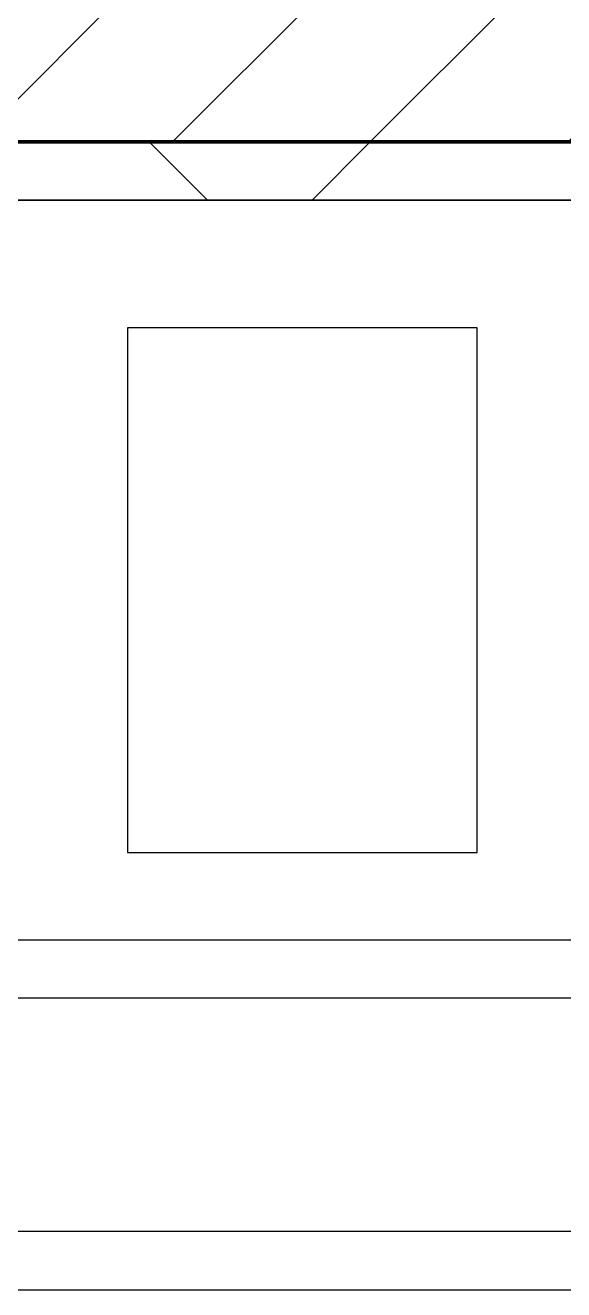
# Model space of a CAD drawing. Header units: millimetres. Extents: x -794868 to -715506, y -16735 to 22434.
# Drawn here: x -731420 to -730958, y 6960 to 8044 of the extents above; entities that cross this region are included whole.
import ezdxf
from ezdxf.xclip import XClip

# ---------------------------------------------------------------- set-up
doc = ezdxf.new("R2010")
doc.units = ezdxf.units.MM
doc.header["$XCLIPFRAME"] = 0
for name, color, linetype in [('000 - WIPEOUT', 250, 'Continuous'), ('A04_TUBE SERIES', 2, 'Continuous'), ('A11_ALU.SOLID SHEET', 2, 'Continuous')]:
    doc.layers.add(name, color=color, linetype=linetype)
for name, color, linetype, lineweight in [('A-GLAZ-CURT', 2, 'Continuous', 9), ('A-WALL', 5, 'Continuous', 35), ('A-WALL-FNSH', 2, 'Continuous', 35), ('A-WALL-PATT', 1, 'Continuous', 35)]:
    doc.layers.add(name, color=color, linetype=linetype, lineweight=lineweight)

# ---------------------------------------------------------------- blocks, each defined once
blk = doc.blocks.new('PPLS-PP19_Custom Tile Pattern - Custom Tile Pattern-V50-4262-01 ENLARGED UPPER PLATFORM LEVEL - REFLECTED CEILING PLAN - SHEET 3')
at = {"layer": 'A-GLAZ-CURT'}
for p, q in [((-300, 0), (300, 0)), ((300, 0), (-300, 0)), ((196, 0), (213.3, 0)), ((213.3, 0), (196, 0)), ((230.1, 0), (300, 0)), ((-300, -50), (300, -50)), ((300, -50), (-300, -50))]:
    blk.add_line(p, q, dxfattribs=at)
for points, knots in [([(76.6, 0), (74.8, 0), (67.7, 0), (53.5, 0), (37, 0), (24.1, 0), (12.8, 0), (-2.9, 0), (-20.6, 0), (-32.8, 0), (-44.9, 0), (-51.4, 0), (-51.8, 0)], [-3095.572228, -3095.572228, -3095.572228, -3095.572228, -2950.589685, -2634.532728, -2313.748533, -2106.613311, -1925.670641, -1617.263037, -1290.787923, -1039.307308, -819.71621, -644.910881, -644.910881, -644.910881, -644.910881]), ([(-15.2, 0), (-13.1, 0), (7.5, 0), (42.8, 0), (88.7, 0), (120.6, 0), (138.3, 0), (138.5, 0)], [-461.142613, -461.142613, -461.142613, -461.142613, -429.606584, -390.253598, -346.313304, -291.370682, -290.5735, -290.5735, -290.5735, -290.5735]), ([(103.1, 0), (101.1, 0), (86.3, 0), (63.3, 0), (35.8, 0), (12, 0), (3.1, 0), (-1.7, 0), (-2.3, 0)], [-375.435014, -375.435014, -375.435014, -375.435014, -369.147452, -330.153101, -307.516438, -285.83788, -246.234814, -234.646884, -234.646884, -234.646884, -234.646884]), ([(136.4, 0), (121.7, 0), (86.9, 0), (51.2, 0), (31.2, 0)], [-106.750556, -106.750556, -106.750556, -106.750556, -59.610984, 0, 0, 0, 0]), ([(141.7, 0), (141.5, 0), (131.8, 0), (109.8, 0), (76.9, 0), (57.8, 0), (46.5, 0), (41.2, 0), (36, 0), (35.5, 0), (35.5, 0)], [-459.915772, -459.915772, -459.915772, -459.915772, -458.593899, -401.860199, -357.622665, -341.267687, -334.000314, -326.15566, -319.318397, -317.489778, -317.489778, -317.489778, -317.489778]), ([(73.8, 0), (79.3, 0), (99.5, 0), (124.5, 0), (132.4, 0), (134.6, 0)], [-270.18249, -270.18249, -270.18249, -270.18249, -249.500363, -194.761443, -152.241002, -152.241002, -152.241002, -152.241002]), ([(73.8, 0), (74.5, 0), (75.4, 0), (76, 0), (76.2, 0)], [-384.398479, -384.398479, -384.398479, -384.398479, -334.951786, -290.452333, -290.452333, -290.452333, -290.452333]), ([(73.8, 0), (74.2, 0), (78.3, 0), (82.1, 0), (83.7, 0)], [-4112.231816, -4112.231816, -4112.231816, -4112.231816, -4094.177415, -3869.465285, -3869.465285, -3869.465285, -3869.465285]), ([(73.9, 0), (76.9, 0), (84.8, 0), (86, 0), (92.5, 0), (94.3, 0)], [-3956.666876, -3956.666876, -3956.666876, -3956.666876, -3759.045785, -3336.541051, -2783.776468, -2783.776468, -2783.776468, -2783.776468]), ([(74, 0), (83.6, 0), (102.1, 0), (116.4, 0), (128.6, 0), (128.9, 0)], [-91.861759, -91.861759, -91.861759, -91.861759, -63.759246, -39.050993, -35.895543, -35.895543, -35.895543, -35.895543]), ([(114.4, 0), (114.2, 0), (112.1, 0), (105.4, 0), (92.4, 0), (85.8, 0), (77.7, 0), (74.5, 0)], [-8148.58938, -8148.58938, -8148.58938, -8148.58938, -8105.191388, -7723.759874, -7531.75727, -7135.649961, -6947.744629, -6947.744629, -6947.744629, -6947.744629]), ([(94.4, 0), (94.4, 0), (94.6, 0), (99.1, 0), (109, 0), (120.8, 0), (132.7, 0), (139.9, 0), (141.3, 0)], [-2348.345796, -2348.345796, -2348.345796, -2348.345796, -2310.419338, -2233.599744, -2052.234781, -1843.028543, -1530.39897, -1458.168626, -1458.168626, -1458.168626, -1458.168626]), ([(129, 0), (129, 0), (124.4, 0), (122.4, 0), (115, 0), (108, 0), (103.1, 0)], [-35.386604, -35.386604, -35.386604, -35.386604, -31.430235, -22.807238, -15.488593, 0, 0, 0, 0]), ([(141.6, 0), (138.9, 0), (134, 0), (126.2, 0), (118.6, 0), (114.2, 0), (112, 0), (105.7, 0), (105.2, 0), (105.2, 0)], [-9847.788484, -9847.788484, -9847.788484, -9847.788484, -9677.714971, -9567.007022, -9453.21225, -9220.200448, -9012.77275, -8966.157302, -8929.495943, -8929.495943, -8929.495943, -8929.495943]), ([(105.3, 0), (105.5, 0), (111, 0), (112.7, 0), (113.6, 0)], [-8920.561005, -8920.561005, -8920.561005, -8920.561005, -8814.835624, -8577.462505, -8577.462505, -8577.462505, -8577.462505]), ([(128.6, 0), (128.8, 0), (130.2, 0), (139.3, 0), (152.7, 0), (161.2, 0), (162.2, 0), (162.8, 0)], [-633.326174, -633.326174, -633.326174, -633.326174, -627.736123, -618.981161, -602.094757, -592.980799, -581.414464, -581.414464, -581.414464, -581.414464]), ([(137.1, 0), (136, 0), (133.6, 0), (129.9, 0), (129.1, 0)], [-670.405967, -670.405967, -670.405967, -670.405967, -651.020627, -640.742133, -640.742133, -640.742133, -640.742133]), ([(141.7, 0), (148.3, 0), (164.7, 0), (185.2, 0), (193.6, 0), (194.7, 0), (194.8, 0)], [-1450.941096, -1450.941096, -1450.941096, -1450.941096, -1095.004608, -529.74427, -295.064701, -265.121568, -265.121568, -265.121568, -265.121568]), ([(157.9, 0), (156.8, 0), (151.9, 0), (146, 0), (142.4, 0)], [-10292.955006, -10292.955006, -10292.955006, -10292.955006, -10098.273015, -9864.081881, -9864.081881, -9864.081881, -9864.081881]), ([(168.4, 0), (167.7, 0), (162.7, 0), (154, 0), (142.8, 0)], [-543.375029, -543.375029, -543.375029, -543.375029, -530.793311, -462.196269, -462.196269, -462.196269, -462.196269]), ([(193.8, 0), (193.3, 0), (190.1, 0), (183.1, 0), (171, 0), (161.9, 0), (161.3, 0), (158.4, 0), (157.9, 0), (157.8, 0)], [-11665.349007, -11665.349007, -11665.349007, -11665.349007, -11565.880756, -11105.624034, -10839.086983, -10768.332124, -10666.779182, -10580.760289, -10550.278881, -10550.278881, -10550.278881, -10550.278881]), ([(276.9, 0), (271.2, 0), (246.5, 0), (207.1, 0), (177.4, 0), (159.3, 0), (158.3, 0), (158.3, 0)], [-262.124591, -262.124591, -262.124591, -262.124591, -244.693688, -187.987675, -143.776725, -129.632772, -123.352749, -123.352749, -123.352749, -123.352749]), ([(159.1, 0), (159.1, 0), (160.8, 0), (165.2, 0), (174.2, 0), (186, 0), (208.8, 0), (219.4, 0), (230.1, 0)], [-115.643202, -115.643202, -115.643202, -115.643202, -114.681583, -87.660824, -65.295536, -41.623857, -24.459831, 0, 0, 0, 0]), ([(162.8, 0), (165.4, 0), (170.9, 0), (172.6, 0), (172.6, 0)], [-111.264224, -111.264224, -111.264224, -111.264224, -56.742688, -19.085662, -19.085662, -19.085662, -19.085662]), ([(247.1, 0), (246.8, 0), (245, 0), (238.3, 0), (226.6, 0), (221.1, 0), (200.3, 0), (183, 0), (174.3, 0), (169.7, 0), (169, 0)], [-9649.085549, -9649.085549, -9649.085549, -9649.085549, -9581.591397, -9406.094246, -9221.510254, -9016.44624, -8717.832359, -8253.978395, -8152.463617, -8069.855175, -8069.855175, -8069.855175, -8069.855175]), ([(215.2, 0), (214.6, 0), (210.5, 0), (204, 0), (187.5, 0), (175.3, 0), (169.5, 0)], [-203.825446, -203.825446, -203.825446, -203.825446, -198.527383, -184.406837, -162.427601, -142.916156, -142.916156, -142.916156, -142.916156]), ([(171.5, 0), (176.5, 0), (193.2, 0), (201.7, 0), (208.8, 0), (213.9, 0), (242, 0), (266.7, 0), (281.7, 0), (291.7, 0), (296.5, 0), (297.9, 0), (298.1, 0)], [-7971.819559, -7971.819559, -7971.819559, -7971.819559, -7784.112253, -7606.717214, -7289.299508, -7042.621073, -6582.165592, -6068.460911, -5766.029927, -5566.724884, -5280.360606, -5199.253518, -5199.253518, -5199.253518, -5199.253518]), ([(172.1, 0), (177.7, 0), (187.9, 0), (201.1, 0), (207.5, 0), (214, 0), (215.1, 0)], [-255.364076, -255.364076, -255.364076, -255.364076, -237.955587, -223.92608, -215.862851, -208.75215, -208.75215, -208.75215, -208.75215]), ([(300, 0), (288.2, 0), (262, 0), (230.4, 0), (219.9, 0), (219, 0)], [-12528.858583, -12528.858583, -12528.858583, -12528.858583, -11905.454923, -11162.864862, -10856.732305, -10856.732305, -10856.732305, -10856.732305]), ([(219.9, 0), (220.9, 0), (227.8, 0), (242.1, 0), (246.5, 0), (247, 0)], [-10670.940496, -10670.940496, -10670.940496, -10670.940496, -10511.382485, -9925.173265, -9834.877357, -9834.877357, -9834.877357, -9834.877357]), ([(284.8, 0), (284.8, 0), (285.1, 0), (287.5, 0), (293.6, 0), (297.8, 0), (300, 0)], [-4110.630118, -4110.630118, -4110.630118, -4110.630118, -4053.389046, -3959.664717, -3862.421465, -3746.95702, -3746.95702, -3746.95702, -3746.95702]), ([(297.4, 0), (295.8, 0), (291.6, 0), (285.4, 0), (284.9, 0)], [-4803.172655, -4803.172655, -4803.172655, -4803.172655, -4358.271401, -4143.037883, -4143.037883, -4143.037883, -4143.037883])]:
    blk.add_open_spline(points, degree=3, knots=knots, dxfattribs=at)
for points in [[(76.2, 0), (75.8, 0), (75.1, 0), (74.1, 0)], [(80.3, 0), (79.6, 0), (78.3, 0), (76.6, 0)], [(84.1, 0), (83.5, 0), (82.4, 0), (81.7, 0)], [(168.7, 0), (168.7, 0), (169.8, 0), (171.5, 0)], [(195.1, 0), (194.9, 0), (194.4, 0), (193.8, 0)], [(300, 0), (292.5, 0), (285, 0), (277.4, 0)]]:
    blk.add_open_spline(points, degree=3, dxfattribs=at)
blk = doc.blocks.new('PPLS-PP19_Custom Tile Pattern - Custom Tile Pattern-V51-4262-01 ENLARGED UPPER PLATFORM LEVEL - REFLECTED CEILING PLAN - SHEET 3')
at = {"layer": 'A-GLAZ-CURT'}
for p, q in [((-300, 0), (300, 0)), ((300, 0), (-300, 0)), ((-293.1, 0), (-275.8, 0)), ((-275.8, 0), (-293.1, 0)), ((-222.3, 0), (-205, 0)), ((-205, 0), (-222.3, 0)), ((-300, -50), (300, -50)), ((300, -50), (-300, -50))]:
    blk.add_line(p, q, dxfattribs=at)
at = {"layer": 'A-GLAZ-CURT', "flags": 128}
for points in [[(-300, 0), (-291.6, 0), (-283.3, 0), (-275.2, 0), (-267.3, 0), (-259.5, 0), (-251.8, 0), (-244.2, 0), (-236.7, 0), (-229.4, 0), (-222.1, 0), (-214.8, 0), (-207.7, 0), (-200.8, 0), (-194, 0), (-187.5, 0)], [(-125.2, 0), (-128.5, 0), (-134.2, 0), (-140, 0), (-145.5, 0), (-150.6, 0), (-155.5, 0), (-160.3, 0), (-164.9, 0), (-169.6, 0), (-174.5, 0), (-179.5, 0), (-184.8, 0), (-190.4, 0), (-196.4, 0), (-202.6, 0), (-209, 0), (-215.7, 0), (-222.6, 0), (-229.7, 0), (-237, 0), (-244.4, 0), (-252, 0), (-259.7, 0), (-267.5, 0), (-275.5, 0), (-283.6, 0), (-291.7, 0), (-300, 0)], [(-186.8, 0), (-181.4, 0), (-175.6, 0), (-170.3, 0), (-165.6, 0), (-162, 0), (-159.5, 0), (-157.5, 0), (-154.5, 0), (-149.4, 0), (-141.8, 0), (-132.8, 0), (-126.1, 0)]]:
    blk.add_lwpolyline(points, dxfattribs=at)
at = {"layer": 'A-GLAZ-CURT'}
for points, knots in [([(-300, 0), (-284.7, 0), (-236.6, 0), (-174.6, 0), (-134.7, 0), (-120.4, 0), (-119.5, 0)], [-5323.127839, -5323.127839, -5323.127839, -5323.127839, -4502.809032, -2700.551212, -1002.059161, -887.187973, -887.187973, -887.187973, -887.187973]), ([(-186.9, 0), (-195.6, 0), (-224.9, 0), (-262.6, 0), (-294.5, 0), (-300, 0)], [-15764.469164, -15764.469164, -15764.469164, -15764.469164, -15131.813646, -13729.592194, -13439.944408, -13439.944408, -13439.944408, -13439.944408]), ([(-186.8, 0), (-192.5, 0), (-210.3, 0), (-232, 0), (-255.2, 0), (-262.6, 0), (-264.9, 0), (-265.4, 0)], [-1725.709968, -1725.709968, -1725.709968, -1725.709968, -1400.429864, -858.079193, -543.655514, -208.940337, 0, 0, 0, 0]), ([(-258.6, 0), (-257.9, 0), (-254.3, 0), (-241.2, 0), (-226, 0), (-213.1, 0), (-200.7, 0), (-192.8, 0), (-187.9, 0)], [-5722.54675, -5722.54675, -5722.54675, -5722.54675, -5657.471696, -5413.335975, -5017.494783, -4832.723979, -4666.091899, -4378.324359, -4378.324359, -4378.324359, -4378.324359]), ([(-187.8, 0), (-191, 0), (-202.6, 0), (-216.6, 0), (-231.3, 0), (-233.5, 0), (-234, 0)], [-1593.461244, -1593.461244, -1593.461244, -1593.461244, -1422.553702, -978.033455, -846.069444, -682.911962, -682.911962, -682.911962, -682.911962]), ([(-233.5, 0), (-233.4, 0), (-232.4, 0), (-230.7, 0), (-225.3, 0), (-223.6, 0)], [-455.274641, -455.274641, -455.274641, -455.274641, -440.605512, -119.536984, 0, 0, 0, 0]), ([(-223.6, 0), (-219.4, 0), (-206.6, 0), (-194.2, 0), (-186.8, 0)], [-5463.295695, -5463.295695, -5463.295695, -5463.295695, -5161.076232, -4762.107033, -4762.107033, -4762.107033, -4762.107033]), ([(-119.4, 0), (-124.3, 0), (-144.6, 0), (-167.8, 0), (-186.8, 0)], [-17604.717929, -17604.717929, -17604.717929, -17604.717929, -17136.203329, -15765.740383, -15765.740383, -15765.740383, -15765.740383]), ([(-137.9, 0), (-140.6, 0), (-147.7, 0), (-147.7, 0), (-158.7, 0), (-174, 0), (-181.1, 0), (-186.3, 0), (-186.8, 0)], [-3187.727384, -3187.727384, -3187.727384, -3187.727384, -2919.378265, -2477.344047, -2237.412286, -2029.680487, -1755.085331, -1726.685667, -1726.685667, -1726.685667, -1726.685667]), ([(-133.8, 0), (-135.5, 0), (-137.8, 0), (-149.3, 0), (-162, 0), (-174.5, 0), (-183.9, 0), (-186.8, 0)], [-2731.647847, -2731.647847, -2731.647847, -2731.647847, -2418.507304, -2308.929706, -2113.765672, -1763.376603, -1610.69839, -1610.69839, -1610.69839, -1610.69839]), ([(-186.4, 0), (-186.1, 0), (-180.7, 0), (-169, 0), (-152.1, 0), (-136.8, 0), (-127.3, 0), (-124.2, 0), (-123.4, 0), (-123.3, 0)], [-4755.090697, -4755.090697, -4755.090697, -4755.090697, -4739.070012, -4465.409639, -4149.119819, -3839.893365, -3647.167523, -3488.92562, -3439.852845, -3439.852845, -3439.852845, -3439.852845]), ([(-185.9, 0), (-180.1, 0), (-171.5, 0), (-158.7, 0), (-157.2, 0)], [-4339.918005, -4339.918005, -4339.918005, -4339.918005, -4000.813434, -3840.635403, -3840.635403, -3840.635403, -3840.635403]), ([(-152.3, 0), (-151, 0), (-147.7, 0), (-143.6, 0), (-138.6, 0)], [-3494.978217, -3494.978217, -3494.978217, -3494.978217, -3371.022232, -3227.460399, -3227.460399, -3227.460399, -3227.460399]), ([(-118.9, 0), (-121.9, 0), (-126.4, 0), (-137, 0), (-147.5, 0), (-150, 0), (-150.6, 0)], [-5934.226242, -5934.226242, -5934.226242, -5934.226242, -5700.061948, -5508.838257, -5298.784692, -5196.16478, -5196.16478, -5196.16478, -5196.16478]), ([(-150.3, 0), (-150.1, 0), (-147.7, 0), (-142.6, 0), (-129.6, 0), (-121, 0), (-119.2, 0)], [-4948.728362, -4948.728362, -4948.728362, -4948.728362, -4883.323924, -4440.880425, -4054.690705, -3958.98269, -3958.98269, -3958.98269, -3958.98269]), ([(-26.8, 0), (-27.8, 0), (-36.2, 0), (-53.5, 0), (-78.2, 0), (-110.9, 0), (-130.5, 0), (-147.7, 0), (-149.1, 0)], [-8718.362214, -8718.362214, -8718.362214, -8718.362214, -8532.293389, -8073.216054, -7508.296369, -7004.680444, -6449.282163, -6277.220794, -6277.220794, -6277.220794, -6277.220794]), ([(-148.2, 0), (-146.9, 0), (-140.1, 0), (-137.3, 0), (-133.9, 0), (-128.8, 0), (-126.5, 0)], [-6162.058746, -6162.058746, -6162.058746, -6162.058746, -6017.569127, -5560.701257, -5364.112219, -5231.017328, -5231.017328, -5231.017328, -5231.017328]), ([(-86.2, 0), (-91.4, 0), (-104.1, 0), (-122.6, 0), (-139, 0), (-146.1, 0), (-146.9, 0)], [-1681.3698, -1681.3698, -1681.3698, -1681.3698, -1374.161226, -945.742622, -741.901385, -489.130243, -489.130243, -489.130243, -489.130243]), ([(-146.7, 0), (-146.6, 0), (-145.5, 0), (-135.7, 0), (-128.3, 0), (-125.2, 0)], [-420.34245, -420.34245, -420.34245, -420.34245, -406.956646, -290.263673, 0, 0, 0, 0]), ([(-127.4, 0), (-131.6, 0), (-133.2, 0), (-134.1, 0), (-134.1, 0)], [-8540.990293, -8540.990293, -8540.990293, -8540.990293, -8266.114998, -8246.473386, -8246.473386, -8246.473386, -8246.473386]), ([(-134.1, 0), (-133.3, 0), (-130.3, 0), (-117.3, 0), (-92, 0), (-74, 0), (-62.7, 0), (-60.4, 0), (-60, 0)], [-7657.439573, -7657.439573, -7657.439573, -7657.439573, -7293.749979, -6839.55839, -6236.997189, -5713.340575, -5140.470607, -5006.787413, -5006.787413, -5006.787413, -5006.787413]), ([(-120.1, 0), (-120.1, 0), (-120.2, 0), (-121.3, 0), (-129.2, 0), (-133.8, 0)], [-2933.992132, -2933.992132, -2933.992132, -2933.992132, -2920.575025, -2840.280255, -2731.647847, -2731.647847, -2731.647847, -2731.647847]), ([(-118.9, 0), (-119.9, 0), (-122.4, 0), (-125.4, 0), (-127, 0), (-127.4, 0)], [-151.730314, -151.730314, -151.730314, -151.730314, -98.539552, -24.539552, 0, 0, 0, 0]), ([(-125.2, 0), (-124.9, 0), (-123.5, 0), (-121.4, 0), (-119.4, 0)], [-3362.7396, -3362.7396, -3362.7396, -3362.7396, -3342.215224, -3222.62545, -3222.62545, -3222.62545, -3222.62545]), ([(-122.1, 0), (-122, 0), (-121.7, 0), (-121.2, 0), (-120.9, 0)], [-3136.336417, -3136.336417, -3136.336417, -3136.336417, -3110.304437, -3035.164275, -3035.164275, -3035.164275, -3035.164275]), ([(-119, 0), (-116.6, 0), (-110.5, 0), (-98.9, 0), (-85.3, 0), (-71.7, 0), (-65.9, 0), (-65.1, 0)], [-3213.6184, -3213.6184, -3213.6184, -3213.6184, -3074.362186, -2902.289527, -2605.247022, -2322.099534, -2241.8264, -2241.8264, -2241.8264, -2241.8264]), ([(-118.9, 0), (-115.8, 0), (-109.2, 0), (-99.5, 0), (-91.5, 0)], [-861.288333, -861.288333, -861.288333, -861.288333, -460.363443, 0, 0, 0, 0]), ([(-72.9, 0), (-75.5, 0), (-88.1, 0), (-105, 0), (-118.9, 0)], [-19442.345229, -19442.345229, -19442.345229, -19442.345229, -18935.241197, -17618.087254, -17618.087254, -17618.087254, -17618.087254]), ([(-118.9, 0), (-116, 0), (-105.4, 0), (-90.4, 0), (-75.3, 0), (-68.4, 0), (-65.1, 0), (-63.6, 0)], [-3954.000809, -3954.000809, -3954.000809, -3954.000809, -3793.097032, -3402.597032, -3144.956779, -3050.982048, -2969.237017, -2969.237017, -2969.237017, -2969.237017]), ([(-118.9, 0), (-117, 0), (-106.2, 0), (-86.7, 0), (-63.4, 0), (-55.1, 0), (-51.7, 0), (-51.1, 0)], [-5094.045796, -5094.045796, -5094.045796, -5094.045796, -4994.692869, -4542.524482, -4008.285538, -3689.699207, -3620.618929, -3620.618929, -3620.618929, -3620.618929]), ([(-36.3, 0), (-36.4, 0), (-37.3, 0), (-45, 0), (-46.1, 0), (-60.6, 0), (-81.2, 0), (-99.5, 0), (-114, 0), (-117.3, 0), (-118.8, 0)], [-1855.773136, -1855.773136, -1855.773136, -1855.773136, -1810.870157, -1672.078046, -1405.135169, -1060.00838, -740.068933, -229.489605, -116.330425, 0, 0, 0, 0]), ([(-113.4, 0), (-113.4, 0), (-113.8, 0), (-116.1, 0), (-118.2, 0)], [-328.499627, -328.499627, -328.499627, -328.499627, -282.672656, -164.249813, -164.249813, -164.249813, -164.249813]), ([(-117.7, 0), (-117.2, 0), (-114.8, 0), (-113.4, 0), (-113.4, 0)], [-821.249067, -821.249067, -821.249067, -821.249067, -394.672656, -330.879064, -330.879064, -330.879064, -330.879064]), ([(-36.6, 0), (-36.6, 0), (-40.4, 0), (-44.3, 0), (-59, 0), (-85.2, 0), (-107.6, 0), (-116.6, 0), (-117.6, 0)], [-4069.478503, -4069.478503, -4069.478503, -4069.478503, -3858.647035, -3538.256648, -2842.901703, -2193.204658, -1433.981041, -985.49888, -985.49888, -985.49888, -985.49888]), ([(-115.8, 0), (-115, 0), (-110.4, 0), (-96.8, 0), (-71.3, 0), (-42.5, 0), (-12.8, 0), (4.2, 0), (9.6, 0), (10.1, 0), (10.2, 0)], [-5724.064692, -5724.064692, -5724.064692, -5724.064692, -5430.283136, -5103.229623, -4799.173296, -4065.652676, -3589.737505, -3285.047089, -3066.359526, -3044.715262, -3044.715262, -3044.715262, -3044.715262]), ([(-51.4, 0), (-53.4, 0), (-60.3, 0), (-75.6, 0), (-94, 0), (-112, 0), (-114.9, 0), (-115.6, 0)], [-1583.251936, -1583.251936, -1583.251936, -1583.251936, -1466.981642, -1208.454564, -789.402658, -501.969187, -243.577221, -243.577221, -243.577221, -243.577221]), ([(-91.5, 0), (-90.1, 0), (-84.7, 0), (-77.4, 0), (-72.7, 0), (-72.6, 0), (-72.6, 0)], [-19832.387487, -19832.387487, -19832.387487, -19832.387487, -19753.885894, -19541.04734, -19478.625389, -19471.062469, -19471.062469, -19471.062469, -19471.062469]), ([(-64, 0), (-64.1, 0), (-72.5, 0), (-80.6, 0), (-86.2, 0)], [-2171.769325, -2171.769325, -2171.769325, -2171.769325, -2007.031671, -1681.3698, -1681.3698, -1681.3698, -1681.3698]), ([(-29, 0), (-34, 0), (-43.7, 0), (-56.4, 0), (-71.7, 0), (-77.8, 0), (-82.7, 0), (-83.3, 0), (-83.3, 0)], [-2680.714891, -2680.714891, -2680.714891, -2680.714891, -2413.671296, -2161.752162, -2006.592567, -1646.621388, -1424.436217, -1393.971743, -1393.971743, -1393.971743, -1393.971743]), ([(-83.3, 0), (-83.3, 0), (-82.9, 0), (-76.1, 0), (-64.8, 0), (-56.6, 0), (-52, 0)], [-1393.4169, -1393.4169, -1393.4169, -1393.4169, -1353.722004, -1274.333717, -1073.56893, -750.600169, -750.600169, -750.600169, -750.600169]), ([(-51.1, 0), (-51.3, 0), (-58.5, 0), (-65.8, 0), (-66.4, 0), (-66.4, 0)], [-2993.550049, -2993.550049, -2993.550049, -2993.550049, -2981.410125, -2542.574734, -2498.224237, -2498.224237, -2498.224237, -2498.224237]), ([(-66.4, 0), (-66.4, 0), (-63.6, 0), (-58.2, 0), (-52.4, 0), (-51.1, 0)], [-2493.31794, -2493.31794, -2493.31794, -2493.31794, -2315.303971, -1809.437387, -1666.344719, -1666.344719, -1666.344719, -1666.344719]), ([(-63.6, 0), (-61.5, 0), (-57.4, 0), (-54.5, 0), (-45.2, 0), (-40.8, 0), (-40.5, 0), (-40.4, 0)], [-2969.237017, -2969.237017, -2969.237017, -2969.237017, -2851.217951, -2734.127174, -2474.780881, -2410.990208, -2350.645972, -2350.645972, -2350.645972, -2350.645972])]:
    blk.add_open_spline(points, degree=3, knots=knots, dxfattribs=at)
blk.add_open_spline([(-126.5, 0), (-124.4, 0), (-122, 0), (-119.7, 0)], degree=3, dxfattribs=at)
blk = doc.blocks.new('*U685')
at = {"layer": 'A-GLAZ-CURT', "rotation": 180}
for name, p in [('PPLS-PP19_Custom Tile Pattern - Custom Tile Pattern-V51-4262-01 ENLARGED UPPER PLATFORM LEVEL - REFLECTED CEILING PLAN - SHEET 3', (13200, 4315)), ('PPLS-PP19_Custom Tile Pattern - Custom Tile Pattern-V50-4262-01 ENLARGED UPPER PLATFORM LEVEL - REFLECTED CEILING PLAN - SHEET 3', (13800, 4315))]:
    blk.add_blockref(name, p, dxfattribs=at)
blk = doc.blocks.new('*U988')
blk.add_attdef('EXTR.OVL-LENGTH_', (-25, -59.1), '', height=5)
blk.add_wipeout([(-25, 25), (25, -25), (25, 15671.5), (-25, 15621.5)]).dxf.layer = '000 - WIPEOUT'
at = {"layer": 'A04_TUBE SERIES', "color": 0}
blk.add_lwpolyline([(-25, 25), (25, -25), (25, 15671.5), (-25, 15621.5)], close=True, dxfattribs=at)
blk = doc.blocks.new('*U989')
blk.add_attdef('EXTR.OVL-LENGTH_', (-25, -59.1), '', height=5)
blk.add_wipeout([(-25, 25), (25, -25), (25, 15165.5), (-25, 15115.5)]).dxf.layer = '000 - WIPEOUT'
at = {"layer": 'A04_TUBE SERIES', "color": 0}
blk.add_lwpolyline([(-25, 25), (25, -25), (25, 15165.5), (-25, 15115.5)], close=True, dxfattribs=at)
blk = doc.blocks.new('*U1001')
at = {"layer": 'A04_TUBE SERIES', "color": 0, "linetype": 'ByBlock', "xscale": -1, "rotation": 270}
blk.add_blockref('*U988', (25, 2475), dxfattribs=at)
at = {"layer": 'A04_TUBE SERIES', "color": 0, "linetype": 'ByBlock', "rotation": 90}
blk.add_blockref('*U989', (15418.5, 2225), dxfattribs=at)
blk = doc.blocks.new('*U1030')
at = {"color": 3}
blk.add_wipeout([(-225, -5050), (225, -5050), (225, -5350), (-225, -5350)], dxfattribs=at).dxf.layer = '000 - WIPEOUT'
at = {"layer": 'A11_ALU.SOLID SHEET', "color": 0, "linetype": 'ByBlock'}
blk.add_lwpolyline([(-225, -5350), (225, -5350), (225, -5050), (-225, -5050)], close=True, dxfattribs=at)
blk = doc.blocks.new('*U2281')
blk.add_lwpolyline([(-1246.6, 550), (17930.3, 550), (17930.3, 4315), (-1246.6, 4315)], close=True)
at = {"layer": 'A11_ALU.SOLID SHEET', "color": 0, "linetype": 'ByBlock', "rotation": 90}
blk.add_blockref('*U1030', (8300, 3980.5), dxfattribs=at)
at = {"layer": 'A11_ALU.SOLID SHEET'}
blk.add_blockref('*U1001', (451.8, 1180.5), dxfattribs=at)

msp = doc.modelspace()

# ---------------------------------------------------------------- block references
at = {"layer": 'A11_ALU.SOLID SHEET'}
ref = msp.add_blockref('*U2281', (-744682.4, 3579), dxfattribs=at)
XClip(ref).set_block_clipping_path([(-45801.3280238605, -9620.0077451947), (23704.0078937773, 10334.9999958097)])

# ---------------------------------------------------------------- next in the draw order: hatches: boundary and pattern name
at = {"layer": 'A-WALL-PATT', "lineweight": 9}
h = msp.add_hatch(dxfattribs=at)
h.set_pattern_fill('FP_2', color=256, style=0, pattern_type=2)
h.set_pattern_definition([(45, (0, 0), (-84.852814, 84.852814), [])])
h.paths.add_polyline_path([(-726702, 7944), (-726702, 8144), (-745929, 8144), (-745929, 7944), (-741941.2, 7944), (-741939, 7949), (-741927.9, 7944), (-737141.2, 7944), (-737139, 7949), (-737127.9, 7944), (-727494.5, 7944)])
h = msp.add_hatch(dxfattribs=at)
h.set_pattern_fill('FP_3', color=256, style=0, pattern_type=2)
h.set_pattern_definition([(45, (0, 0), (-212.13203, 212.13203), []), (135, (0, 0), (-212.13203, -212.13203), [])])
h.paths.add_polyline_path([(-726752, 7894), (-726702, 7894), (-726702, 7944), (-737127.9, 7944), (-737091.6, 7927.8), (-737089.4, 7931.1), (-737082.4, 7934), (-737075.3, 7931.1), (-737072.4, 7924), (-737072.4, 7919.2), (-737016, 7894), (-727494.5, 7894)])
h.paths.add_polyline_path([(-737675.9, 7894), (-737126.3, 7894), (-737157.4, 7907.9), (-737141.2, 7944), (-741927.9, 7944), (-741891.6, 7927.8), (-741889.4, 7931.1), (-741882.4, 7934), (-741875.3, 7931.1), (-741872.4, 7924), (-741872.4, 7919.2), (-741816, 7894), (-737811.7, 7894)])
h.paths.add_polyline_path([(-742087.9, 7894), (-741926.3, 7894), (-741957.4, 7907.9), (-741941.2, 7944), (-745929, 7944), (-745929, 7894), (-742155.8, 7894)])

# ---------------------------------------------------------------- next in the draw order: linework, layer by layer
at = {"layer": 'A-WALL', "color": 7, "lineweight": 70}
for p, q in [((-726702, 7944), (-735982.4, 7944)), ((-735982.4, 7944), (-726702, 7944))]:
    msp.add_line(p, q, dxfattribs=at)
at = {"layer": 'A-WALL-FNSH', "color": 250}
msp.add_line((-726752, 7894), (-735982.4, 7894), dxfattribs=at)

# ---------------------------------------------------------------- next in the draw order: block references
msp.add_blockref('*U685', (-744682.4, 3579))

doc.saveas('drawing.dxf')
